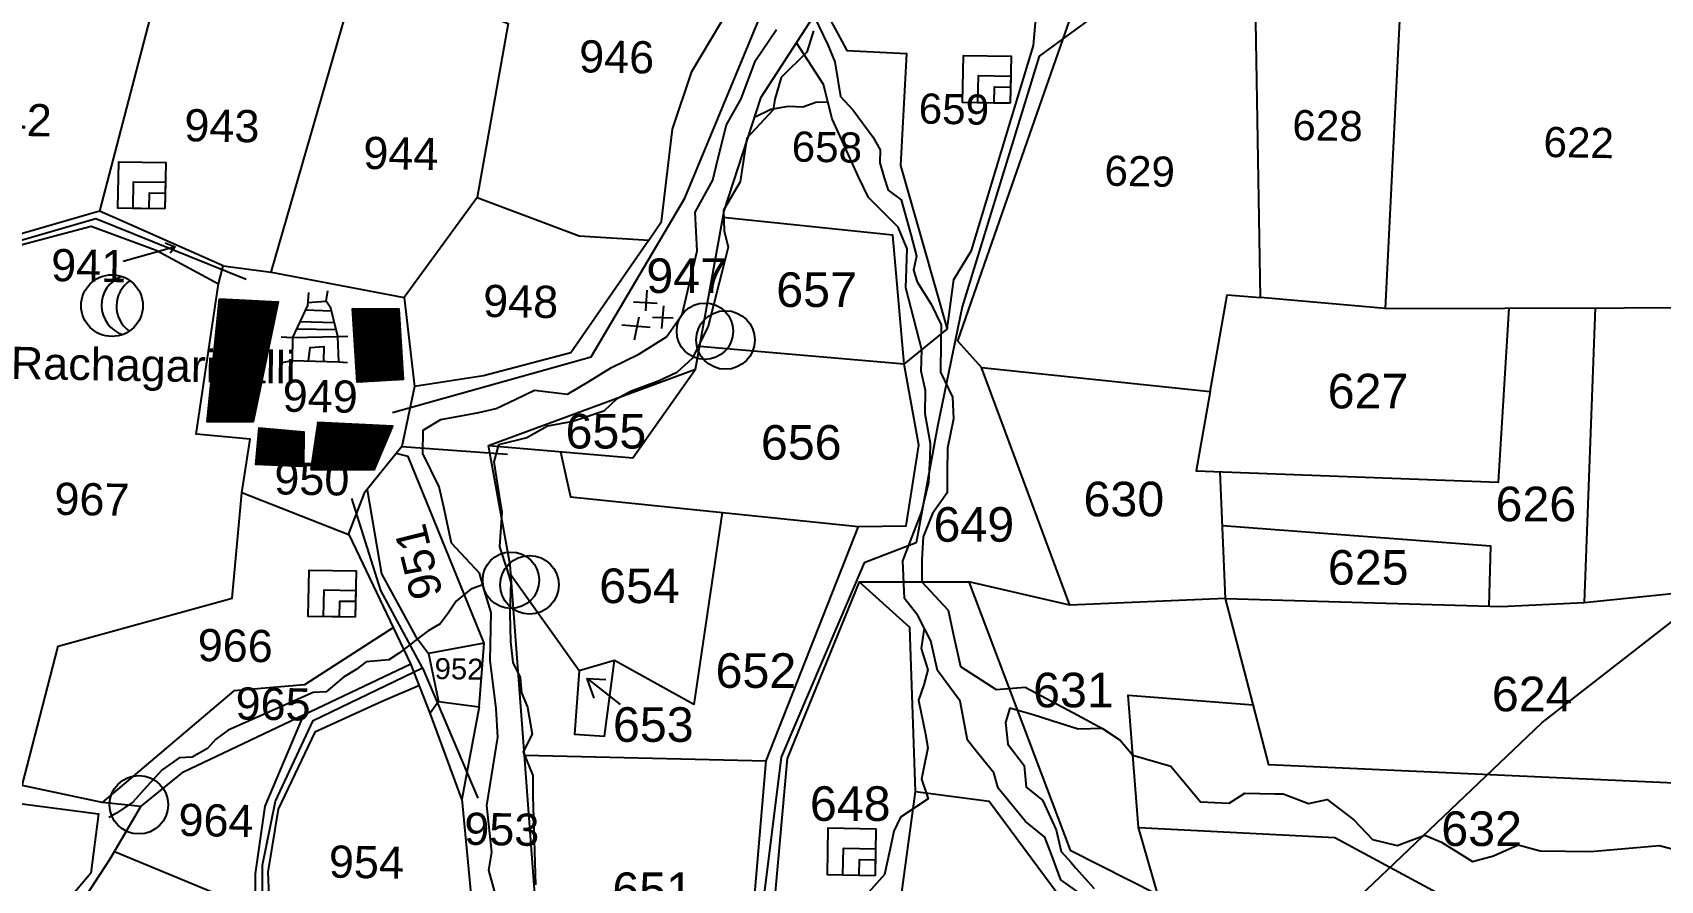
# Model space of a CAD drawing. Header units: inches. Extents: x 206739 to 240559, y 1587423 to 1599564.
# Drawn here: x 210343 to 211284, y 1588498 to 1588989 of the extents above; entities that cross this region are included whole.
import ezdxf

# ---------------------------------------------------------------- set-up
doc = ezdxf.new("R2010")
doc.units = ezdxf.units.IN
doc.header["$MEASUREMENT"] = 0
for name, color, linetype in [('BOUNDRY STONES', 240, 'Continuous'), ('PLOTS', 7, 'Continuous'), ('PLOTS NO', 7, 'Continuous'), ('ROADS', 1, 'Continuous'), ('STREAMS', 4, 'Continuous'), ('VILLAGE', 7, 'Continuous'), ('wells', 7, 'Continuous')]:
    doc.layers.add(name, color=color, linetype=linetype)
doc.styles.get("Standard").update_dxf_attribs({"font": 'arial.ttf'})
pattern_1 = [(44.01481923, (71231.38273, 1501062.2223), (-0.3570810371, 0.369576896), [])]

msp = doc.modelspace()

# ---------------------------------------------------------------- hatches: boundary and pattern name
at = {"layer": 'VILLAGE'}
h = msp.add_hatch(dxfattribs=at)
h.set_pattern_fill('ANSI31', color=30, scale=4.111206, angle=-0.98518077)
h.set_pattern_definition(pattern_1)
h.paths.add_polyline_path([(210451.31208, 1588834.61074), (210485.15779, 1588832.94109), (210470.84842, 1588763.59386), (210444.11985, 1588763.49751)])
h = msp.add_hatch(dxfattribs=at)
h.set_pattern_fill('ANSI31', color=30, scale=4.111206, angle=-0.98518077)
h.set_pattern_definition(pattern_1)
h.paths.add_polyline_path([(210528.14621, 1588829.08494), (210555.0023, 1588828.92288), (210557.47355, 1588788.02384), (210530.93282, 1588786.42017)])
h = msp.add_hatch(dxfattribs=at)
h.set_pattern_fill('ANSI31', color=30, scale=4.111206, angle=-0.98518077)
h.set_pattern_definition(pattern_1)
h.paths.add_polyline_path([(210504.03982, 1588735.91524), (210540.84679, 1588735.95269), (210551.46026, 1588761.0966), (210508.09113, 1588763.09088)])
h = msp.add_hatch(dxfattribs=at)
h.set_pattern_fill('ANSI31', color=30, scale=4.111206, angle=-0.98518077)
h.set_pattern_definition(pattern_1)
h.paths.add_polyline_path([(210499.79594, 1588737.72876), (210472.30956, 1588738.91487), (210474.28154, 1588760.10516), (210499.94857, 1588757.71658)])

# ---------------------------------------------------------------- linework, layer by layer
at = {"layer": 'BOUNDRY STONES'}
for centre in [(210731.75095, 1588815.92768), (210619.66128, 1588671.9674)]:
    msp.add_circle(centre, 16.31484, dxfattribs=at)
at = {"layer": 'BOUNDRY STONES', "color": 1}
for centre in [(210743.57606, 1588810.86232), (210630.44848, 1588669.34594), (210404.725, 1588542.19867)]:
    msp.add_circle(centre, 16.92669, dxfattribs=at)
at = {"layer": 'PLOTS'}
for points in [[(210640.05846, 1588402.49979), (210627.49533, 1588570.77079), (210619.26925, 1588680.95115), (210606.67756, 1588749.78948), (210726.27773, 1588793.98652), (210742.76848, 1588885.64191), (210764.21053, 1588951.26812), (210810.72826, 1589023.24612), (210804.31985, 1589027.38773), (210745.97373, 1589036.27771), (210684.12279, 1589037.07197), (210694.43818, 1589080.07013), (210639.66505, 1589095.80465), (210631.0883, 1589262.72881), (210632.78181, 1589362.49291), (210634.49506, 1589463.42044), (210639.23632, 1589540.93303), (210616.90804, 1589607.35224), (210604.34068, 1589644.73596), (210613.45525, 1589644.86416)], [(211156.85535, 1589140.8374), (211135.22106, 1589042.37911), (211124.58371, 1588829.05877), (211331.86974, 1588829.64517)], [(210294.59471, 1589070.14951), (210292.2496, 1589041.7133), (210366.73608, 1589035.57046), (210418.84811, 1589026.5038), (210382.00649, 1588885.28433)], [(210722.32828, 1588393.37512), (210757.52334, 1588454.38709), (210765.79621, 1588551.84527), (210767.1308, 1588567.56742), (210820.48911, 1588703.09568), (210847.89989, 1588703.50987), (210855.20015, 1588750.03429), (210846.89215, 1588796.90024), (210871.6125, 1588817.07552), (210875.47403, 1588845.77909), (210885.74075, 1588862.68835), (210908.71741, 1588938.54328), (210921.61746, 1588981.13139), (210927.68556, 1589051.43449), (210938.56129, 1589057.63455), (210970.50196, 1589061.08831)], [(210981.09276, 1589059.88538), (210966.89596, 1589012.15583), (210946.45886, 1589007.74304), (210924.88559, 1588945.95364), (210893.01032, 1588854.65759), (210877.56889, 1588810.43077), (210891.5178, 1588795.00798), (211023.53679, 1588781.09498), (211033.38492, 1588836.99126), (211052.66699, 1588835.37817)], [(211124.58371, 1588829.05877), (211052.66699, 1588835.37817), (211048.97804, 1589052.1748)], [(210481.17949, 1588850.01157), (210519.46828, 1588982.6008), (210526.45962, 1589006.81094), (210418.84811, 1589026.5038)], [(210526.45962, 1589006.81094), (210538.22946, 1589025.47713), (210618.08272, 1588993.86872), (210600.19349, 1588893.2973), (210558.06594, 1588835.39398)], [(210699.31598, 1588868.52881), (210706.59974, 1588879.43126), (210712.90255, 1588932.846), (210724.13358, 1588966.17677), (210763.04431, 1589031.66684)], [(210799.15169, 1589005.33342), (210813.69103, 1588978.22671), (210848.08102, 1588976.41676), (210844.67951, 1588911.78631), (210857.3825, 1588867.21613), (210871.63194, 1588817.22)], [(209797.66451, 1588858.99919), (209922.7031, 1588839.17758), (210070.81996, 1588812.4942), (210132.75777, 1588815.24402), (210144.372, 1588810.51593), (210295.22101, 1588820.80953), (210300.84651, 1588856.4632), (210377.17617, 1588876.71514), (210414.6476, 1588862.72399), (210450.83183, 1588843.27321), (210453.40339, 1588853.82987), (210392.51602, 1588880.65427), (210382.00649, 1588885.28433), (210294.2482, 1588859.99056), (210286.86753, 1588829.23771), (210188.30455, 1588824.00799), (210151.86405, 1588825.55756), (210114.43296, 1588826.50903), (210083.79175, 1588824.41994), (210043.04526, 1588829.73706), (210029.45327, 1588858.40104), (210039.17321, 1588934.54169), (209875.24112, 1588975.4888), (209874.68032, 1588846.79034)], [(210600.19349, 1588893.2973), (210659.16067, 1588871.04386), (210699.31598, 1588868.52881), (210654.3354, 1588803.5084), (210603.77082, 1588790.23421), (210564.01561, 1588783.97121)], [(210846.89215, 1588796.90024), (210840.36241, 1588871.38348), (210742.04431, 1588881.61699)], [(210453.40339, 1588853.82987), (210481.17949, 1588850.01157), (210558.06594, 1588835.39398), (210564.01561, 1588783.97121), (210556.57159, 1588749.26305), (210534.97051, 1588722.24956), (210525.55986, 1588698.36955)], [(209087.0913, 1588532.53188), (209111.1432, 1588475.02185), (209166.88919, 1588448.79188), (209256.85983, 1588399.22742), (209384.42829, 1588384.00553), (209616.75022, 1588355.82216), (209792.98665, 1588366.16104), (209911.3233, 1588340.3355), (209998.62637, 1588321.28265), (210126.63876, 1588365.44988), (210217.72387, 1588396.52924), (210262.7886, 1588396.7117), (210319.22637, 1588426.37676), (210344.12357, 1588443.18112), (210388.16081, 1588510.94076), (210405.96686, 1588541.11408), (210430.59934, 1588561.11425), (210561.82614, 1588623.74164), (210526.36097, 1588698.05385), (210464.13473, 1588722.576), (210469.11935, 1588753.62443), (210437.84745, 1588756.39605), (210450.83183, 1588843.27321)], [(211023.53679, 1588781.09498), (211015.45185, 1588735.2062), (211190.11583, 1588728.66778), (211196.2669, 1588829.26156)], [(211245.9419, 1588829.40208), (211239.65888, 1588659.1208), (211343.24381, 1588669.69794), (211403.06985, 1588697.42339), (211473.81803, 1588734.03111), (211617.0052, 1588750.50667), (211625.11162, 1588608.17114), (211659.03716, 1588516.9652), (211708.77142, 1588447.25733), (211736.77935, 1588407.19957), (211804.56401, 1588398.30652), (211806.31897, 1588486.2696), (211708.77142, 1588447.25733)], [(210846.89215, 1588796.90024), (210728.64512, 1588807.14447)], [(210606.67756, 1588749.78948), (210689.99375, 1588742.74056), (210726.27773, 1588793.98652)], [(211032.45765, 1588661.36401), (210942.51633, 1588657.58949), (210891.5178, 1588795.00798)], [(210604.2989, 1588635.5024), (210573.02416, 1588712.29075), (210560.27899, 1588743.58374), (210553.30848, 1588745.18232)], [(210556.57159, 1588749.26305), (210617.63439, 1588744.83935)], [(210648.33566, 1588746.26502), (210654.01193, 1588720.24825), (210820.48911, 1588703.09568)], [(211032.45765, 1588661.36401), (211029.38064, 1588734.68478)], [(210536.63831, 1588724.33525), (210544.82511, 1588675.62276), (210564.53214, 1588639.61467), (210572.0051, 1588629.64323), (210577.76628, 1588601.93776), (210573.02343, 1588595.18953), (210561.82614, 1588623.74164)], [(210276.96809, 1588563.80538), (210337.26925, 1588553.39598), (210358.12333, 1588633.77054), (210458.70256, 1588661.58472), (210464.13473, 1588722.576)], [(210741.70017, 1588711.21351), (210725.32691, 1588600.11422), (210679.4253, 1588625.52555), (210659.04016, 1588619.69071), (210619.74108, 1588674.63153)], [(211030.68595, 1588703.58108), (211185.50741, 1588691.93358), (211184.51796, 1588657.05084)], [(210820.88846, 1588670.9782), (210779.31414, 1588568.98862), (210770.92537, 1588476.5691), (210767.82522, 1588445.77519), (210742.29747, 1588407.43837), (210717.61421, 1588299.43086)], [(210853.29796, 1588549.88055), (210850.15371, 1588644.60882), (210820.88846, 1588670.9782), (210884.18984, 1588670.98258)], [(210942.51633, 1588657.58949), (210884.18984, 1588670.98258), (210942.6623, 1588515.98281), (210993.28123, 1588490.23956), (210982.23588, 1588529.11152), (210976.14617, 1588605.43799), (211048.5063, 1588599.90172)], [(211321.59384, 1588553.28554), (211057.55362, 1588565.25277), (211044.56654, 1588614.99001), (211032.45765, 1588661.36401), (211191.65541, 1588656.84839), (211239.65888, 1588659.1208)], [(210551.81889, 1588644.7104), (210500.38184, 1588611.43344), (210459.6061, 1588608.06878), (210383.61139, 1588543.44797), (210337.26925, 1588553.39598)], [(210577.76628, 1588601.93776), (210601.2477, 1588598.72168), (210604.2989, 1588635.5024), (210572.0051, 1588629.64323)], [(210659.04016, 1588619.69071), (210656.43955, 1588583.04049), (210673.6794, 1588581.81719), (210679.4253, 1588625.52555)], [(210566.76568, 1588611.14623), (210545.64247, 1588602.04687), (210506.30187, 1588584.06366), (210485.19745, 1588539.59787), (210479.20803, 1588503.2271), (210482.09345, 1588434.35349), (210600.08898, 1588453.93989)], [(210531.00796, 1588052.10694), (210504.48975, 1588014.87328), (210592.90381, 1588025.7681), (210564.66287, 1587974.56756), (210541.7897, 1587941.46501), (210480.01358, 1587938.88875), (210504.48975, 1588014.87328), (210418.96937, 1588003.61083), (210385.05017, 1588102.14631), (210381.97562, 1588136.18427), (210423.03339, 1588204.91663), (210448.98528, 1588242.26552), (210463.56317, 1588279.15977), (210456.9619, 1588344.26286), (210468.71532, 1588379.59047), (210471.73495, 1588417.77708), (210472.11686, 1588502.2496), (210477.71954, 1588541.26993), (210499.94757, 1588594.21038)], [(210601.2477, 1588598.72168), (210591.33858, 1588545.45227), (210600.44782, 1588450.18714), (210604.35349, 1588412.5989), (210610.57206, 1588380.75789), (210610.89494, 1588363.75924), (210634.46583, 1588326.36436), (210648.41869, 1588267.25376), (210631.69627, 1588201.0744), (210623.04968, 1588176.31346), (210590.07885, 1588127.89805), (210569.84803, 1588096.05057), (210592.90381, 1588025.7681), (210687.60583, 1588037.31755)], [(210591.33858, 1588545.45227), (210573.02343, 1588595.18953)], [(210627.49533, 1588570.77079), (210767.1308, 1588567.56742)], [(210871.51831, 1588361.3497), (210839.39485, 1588445.94902), (210853.29796, 1588549.88055), (210896.00629, 1588544.16738), (210952.07391, 1588468.34734), (211019.32463, 1588433.25295)], [(210405.96686, 1588541.11408), (210383.61139, 1588543.44797)], [(210982.23588, 1588529.11152), (211095.58965, 1588523.26924), (211186.37914, 1588474.28623), (211248.86611, 1588467.94522), (211247.29524, 1588449.25026), (211330.65457, 1588428.893)], [(210390.63731, 1588515.13733), (210472.02231, 1588481.33666)]]:
    msp.add_lwpolyline(points, dxfattribs=at)
at = {"layer": 'PLOTS NO'}
for points in [[(210419.96568, 1588866.9512), (210425.76105, 1588864.79904), (210422.78188, 1588861.0383)], [(210425.76105, 1588864.79904), (210395.64815, 1588856.17708)], [(210667.81864, 1588603.76614), (210663.64512, 1588615.07788), (210674.56313, 1588614.65306)], [(210663.64512, 1588615.07788), (210682.85281, 1588600.15998)]]:
    msp.add_lwpolyline(points, dxfattribs=at)
at = {"layer": 'ROADS'}
for points in [[(211287.79523, 1589321.72697), (211262.9821, 1589292.30469), (211157.75377, 1589158.0046), (211101.86024, 1589102.42443), (211049.80276, 1589065.15476), (210995.1406, 1589026.63095), (210924.82787, 1588974.8883), (210880.34456, 1588830.10211), (210866.00029, 1588760.93452), (210853.76134, 1588693.50589), (210823.62584, 1588682.0284), (210775.69178, 1588569.76946), (210761.94655, 1588458.57055)], [(210551.25481, 1588769.04218), (210666.10274, 1588801.1725), (210720.0701, 1588892.80211), (210776.98506, 1589030.09299)], [(210034.43295, 1588826.41206), (210130.62964, 1588820.2699), (210290.48041, 1588825.82998), (210299.32781, 1588857.77089), (210379.8398, 1588881.03512), (210466.8065, 1588846.1334)], [(210691.37263, 1588071.33692), (210810.83862, 1588162.16277), (210887.24687, 1588204.05386), (210966.70707, 1588283.23684), (210998.96317, 1588346.33901), (211081.55166, 1588462.19528), (211215.25727, 1588589.48657), (211325.47577, 1588675.56294), (211383.97786, 1588697.15009), (211487.49573, 1588742.14802), (211617.17885, 1588816.44642)], [(209524.997, 1588806.62595), (209505.11121, 1588739.42907), (209523.28448, 1588707.33012), (209576.65963, 1588707.81459), (209913.58848, 1588636.44652), (210093.05521, 1588603.72963), (210085.06151, 1588559.88063), (210260.70435, 1588552.6996), (210381.44718, 1588536.99633), (210376.98468, 1588502.68407), (210321.6577, 1588437.35218), (210269.22044, 1588411.89427), (210191.31677, 1588400.61285), (209998.56911, 1588332.32756), (209792.73081, 1588378.96214), (209568.71248, 1588371.97026), (209312.09192, 1588405.02058), (209156.96656, 1588464.45899), (209093.91817, 1588557.32462), (209136.51745, 1588609.89374)], [(210377.29216, 1588102.44712), (210455.24735, 1588243.33152), (210467.63454, 1588272.35555), (210465.23395, 1588350.39235), (210475.78861, 1588404.03035), (210476.17024, 1588507.21674), (210483.69717, 1588544.23498), (210505.47418, 1588590.89571), (210568.641, 1588621.29173), (210544.5658, 1588665.94977), (210527.74706, 1588719.24841)], [(210568.641, 1588621.29173), (210600.46958, 1588545.97617)]]:
    msp.add_lwpolyline(points, dxfattribs=at)
at = {"layer": 'STREAMS'}
for points in [[(210794.55507, 1588998.22095), (210802.76494, 1588981.54756), (210806.77572, 1588971.68134), (210810.12201, 1588951.57306), (210817.43977, 1588943.74054), (210828.81035, 1588928.25877), (210832.86612, 1588920.72235), (210832.72215, 1588913.26702), (210835.35545, 1588904.59277), (210837.5381, 1588897.40297), (210845.14513, 1588891.8181), (210850.59765, 1588871.78883), (210853.96609, 1588859.41521), (210852.3016, 1588851.24614), (210854.271, 1588844.44923), (210862.42598, 1588831.60577), (210868.26278, 1588819.60674), (210868.06482, 1588809.35567), (210867.73638, 1588792.34818), (210874.68627, 1588777.87417), (210875.37658, 1588765.27529), (210871.78184, 1588748.33087), (210871.74507, 1588734.34764), (210871.71406, 1588722.55976), (210863.10431, 1588710.57587), (210857.71017, 1588697.16222), (210856.98718, 1588683.8914), (210856.98808, 1588670.9807), (210866.80327, 1588660.39526), (210872.16134, 1588654.61672), (210875.3015, 1588640.25047), (210879.26383, 1588622.12283), (210899.90158, 1588608.77763), (210916.80671, 1588610.24653), (210944.29732, 1588595.4986), (210961.47995, 1588586.28062), (210971.53207, 1588579.59033), (210978.91088, 1588570.78597), (211000.8845, 1588564.57342), (211018.05911, 1588543.81053), (211034.61592, 1588543.02467), (211043.59891, 1588548.91091), (211060.86461, 1588548.57749), (211065.76424, 1588548.48287), (211080.35987, 1588542.84053), (211091.22557, 1588545.20685), (211106.63747, 1588533.48904), (211117.3874, 1588522.09422), (211131.55698, 1588518.55767), (211147.54418, 1588524.54174), (211157.27147, 1588520.62485), (211175.0256, 1588509.32787), (211187.22579, 1588512.58829), (211201.46916, 1588519.03206), (211214.23877, 1588515.52254), (211243.40811, 1588515.19234), (211283.1533, 1588518.62), (211298.24714, 1588514.59946)], [(210612.23109, 1588484.74579), (210606.81521, 1588504.38629), (210608.62512, 1588514.82181), (210605.82186, 1588541.76392), (210612.09033, 1588581.19673), (210611.21315, 1588597.88521), (210607.73025, 1588625.62358), (210608.20608, 1588653.29382), (210604.46343, 1588665.91815), (210601.4501, 1588676.08242), (210585.35959, 1588693.38559), (210580.82536, 1588714.16426), (210578.23485, 1588726.07104), (210568.75287, 1588745.26812), (210568.98479, 1588758.75444), (210579.10587, 1588764.86038), (210592.89279, 1588767.41442), (210601.15385, 1588768.94479), (210611.12795, 1588771.2875), (210622.40134, 1588776.67584), (210633.30391, 1588781.92044), (210652.36264, 1588779.49937), (210664.60338, 1588786.96445), (210677.68398, 1588794.94172), (210693.52544, 1588802.74853), (210709.53598, 1588812.70726), (210718.60873, 1588825.57636), (210727.18241, 1588862.34505), (210726.16905, 1588884.6913), (210736.27313, 1588903.35751), (210739.27549, 1588915.40066), (210744.23305, 1588935.28653), (210752.6836, 1588950.21563), (210760.98492, 1588972.40171), (210773.05412, 1588990.43029)], [(210794.53194, 1588989.69913), (210790.62889, 1588977.18422), (210775.78328, 1588962.63676), (210772.10935, 1588950.01364), (210771.08945, 1588943.86961), (210763.40473, 1588935.55809), (210755.98132, 1588927.5292), (210753.38527, 1588911.0841), (210752.00846, 1588902.36253), (210742.42066, 1588885.86284), (210742.90206, 1588873.98782), (210745.24439, 1588864.47751), (210743.28338, 1588856.75222), (210733.68861, 1588818.95422), (210724.47626, 1588800.38218), (210715.42074, 1588792.09424), (210705.28168, 1588787.24807), (210688.7219, 1588781.14307), (210680.5987, 1588776.62394), (210673.39451, 1588769.6734), (210655.4677, 1588763.82011), (210640.79455, 1588761.10575), (210628.7924, 1588754.23777), (210612.49634, 1588750.18207), (210609.81446, 1588740.41528), (210612.90531, 1588720.80878), (210614.39124, 1588711.38296), (210613.08463, 1588691.36708), (210617.42255, 1588677.82829), (210619.64688, 1588670.88609), (210619.04731, 1588653.00384), (210619.45024, 1588636.56604), (210620.84153, 1588624.44717), (210625.03343, 1588615.70327), (210625.7944, 1588606.79013), (210629.30858, 1588598.51428), (210632.01282, 1588582.99865), (210626.80974, 1588572.81882), (210632.28629, 1588559.03226), (210632.3107, 1588547.16515), (210633.77063, 1588495.78672)], [(210948.72438, 1588490.76335), (210937.41087, 1588498.77865), (210931.83899, 1588513.50532), (210928.05971, 1588523.49408), (210916.83453, 1588532.55629), (210901.07304, 1588551.77621), (210898.55938, 1588560.59622), (210890.21985, 1588570.99063), (210883.36685, 1588579.53222), (210879.0932, 1588602.05888), (210866.01633, 1588619.85435), (210862.19901, 1588636.98368), (210854.67132, 1588651.50449), (210847.05407, 1588661.39764), (210846.00564, 1588683.24257), (210856.79095, 1588711.05423), (210861.0369, 1588728.7588), (210861.79762, 1588742.87593), (210861.95598, 1588751.09604), (210858.87054, 1588768.21124), (210859.12923, 1588781.60711), (210856.66241, 1588792.8627), (210856.97575, 1588805.12988), (210852.36739, 1588823.15843), (210847.78601, 1588841.08143), (210848.50657, 1588863.62963), (210843.38027, 1588876.15484), (210826.14274, 1588893.29964), (210820.49049, 1588905.25247), (210805.27562, 1588938.68294), (210800.29043, 1588958.515), (210784.54406, 1588982.73068)], [(210760.43918, 1588939.72541), (210769.75782, 1588944.24186), (210780.04005, 1588945.99252), (210788.32846, 1588945.58876), (210795.70237, 1588948.37023), (210802.78303, 1588948.59897)], [(210603.43203, 1588669.39716), (210596.58187, 1588666.76446), (210587.94574, 1588659.89954), (210583.3223, 1588652.89967), (210578.88196, 1588646.70868), (210571.93793, 1588642.64984), (210565.73908, 1588638.0042), (210561.0687, 1588634.50405), (210554.63377, 1588629.68148), (210549.08415, 1588625.88231), (210536.06374, 1588624.76321), (210530.30964, 1588620.38547), (210523.00765, 1588615.95582), (210512.99876, 1588607.47307), (210505.37177, 1588607.15657), (210456.25802, 1588585.38497), (210448.96808, 1588579.83863), (210444.33443, 1588574.62475), (210435.54154, 1588569.76596), (210428.05391, 1588569.23301), (210423.93398, 1588566.37349), (210418.10623, 1588562.32862), (210409.40354, 1588552.63671), (210401.32664, 1588543.64174), (210391.88737, 1588537.37178), (210387.45275, 1588534.7277)], [(210858.43517, 1588644.24409), (210856.5849, 1588632.51315), (210860.54627, 1588620.09845), (210858.15615, 1588611.50795), (210855.02033, 1588602.68502), (210859.07862, 1588582.99007), (210860.40825, 1588575.06802), (210858.21297, 1588563.75926), (210856.87782, 1588556.88137), (210859.4481, 1588549.05784), (210860.61577, 1588545.5036), (210844.79027, 1588535.03648), (210840.92761, 1588526.96786), (210838.49005, 1588515.91054), (210835.39606, 1588501.87552), (210826.15618, 1588491.47241)], [(210961.47995, 1588586.28062), (210947.30575, 1588585.93582), (210932.03284, 1588590.71555), (210921.2439, 1588594.092), (210907.82616, 1588598.02825), (210905.38452, 1588589.70528), (210906.71642, 1588577.27794), (210916.16776, 1588564.8212), (210917.34397, 1588552.28824), (210926.65474, 1588544.79114), (210934.59939, 1588527.76442), (210937.42975, 1588515.19951), (210943.21419, 1588508.71463), (210946.00357, 1588505.58749), (210956.63702, 1588493.82076)]]:
    msp.add_lwpolyline(points, dxfattribs=at)
at = {"layer": 'VILLAGE', "color": 5}
for points in [[(210502.69971, 1588838.2662), (210502.08293, 1588830.73396), (210493.48256, 1588812.38973), (210493.24042, 1588798.93644)], [(210520.32253, 1588798.15358), (210519.65494, 1588812.92787), (210515.64058, 1588829.23183), (210512.94891, 1588833.26025), (210513.81834, 1588839.21855)], [(210697.63667, 1588827.77729), (210698.27865, 1588839.59518)], [(210500.93321, 1588828.28165), (210516.0039, 1588827.75622)], [(210502.23029, 1588832.53357), (210512.94891, 1588833.26025)], [(210690.39812, 1588832.96791), (210704.22596, 1588832.17725)], [(210706.78392, 1588817.54351), (210707.99493, 1588830.55644)], [(210497.78274, 1588821.56184), (210517.64776, 1588821.07985)], [(210683.78481, 1588819.58196), (210700.10632, 1588818.31553)], [(210690.98674, 1588811.02453), (210693.7385, 1588824.33947)], [(210701.52199, 1588824.09612), (210713.36091, 1588823.67347)], [(210486.9808, 1588812.72394), (210493.48256, 1588812.38973), (210519.65494, 1588812.92787), (210525.43691, 1588813.04675)], [(210495.78957, 1588817.31048), (210518.66905, 1588816.93194)], [(210502.68392, 1588798.66346), (210503.73951, 1588806.5603), (210511.573, 1588807.1914), (210511.31927, 1588798.41383)], [(210487.48625, 1588797.95656), (210493.24042, 1588798.93644), (210520.32253, 1588798.15358), (210525.21533, 1588797.76722)]]:
    msp.add_lwpolyline(points, dxfattribs=at)
at = {"layer": 'VILLAGE', "color": 30}
for points in [[(210451.31208, 1588834.61074), (210485.15779, 1588832.94109), (210470.84842, 1588763.59386), (210444.11985, 1588763.49751), (210451.31208, 1588834.61074)], [(210528.14621, 1588829.08494), (210555.0023, 1588828.92288), (210557.47355, 1588788.02384), (210530.93282, 1588786.42017), (210528.14621, 1588829.08494)], [(210504.03982, 1588735.91524), (210540.84679, 1588735.95269), (210551.46026, 1588761.0966), (210508.09113, 1588763.09088), (210504.03982, 1588735.91524)], [(210499.79594, 1588737.72876), (210472.30956, 1588738.91487), (210474.28154, 1588760.10516), (210499.94857, 1588757.71658), (210499.79594, 1588737.72876)]]:
    msp.add_lwpolyline(points, dxfattribs=at)
at = {"layer": 'wells', "color": 0}
for points in [[(210908.0501, 1588947.70806), (210880.51639, 1588948.23977), (210881.04096, 1588975.40375), (210908.57467, 1588974.87204)], [(210908.0501, 1588947.70806), (210889.45906, 1588948.06708), (210889.76109, 1588963.70689), (210908.35212, 1588963.34788)], [(210908.0501, 1588947.70806), (210898.82943, 1588947.88612), (210899.0094, 1588957.20581), (210908.23007, 1588957.02775)], [(210419.79599, 1588886.66016), (210392.64104, 1588887.12712), (210393.10174, 1588913.91743), (210420.25669, 1588913.45046)], [(210419.79599, 1588886.66016), (210401.4607, 1588886.97546), (210401.72595, 1588902.40013), (210420.06124, 1588902.08483)], [(210419.79599, 1588886.66016), (210410.70216, 1588886.81654), (210410.86022, 1588896.00802), (210419.95405, 1588895.85164)], [(210529.77457, 1588650.61081), (210502.61961, 1588651.07777), (210503.08031, 1588677.86808), (210530.23526, 1588677.40111)], [(210529.77457, 1588650.61081), (210511.43927, 1588650.92611), (210511.70452, 1588666.35078), (210530.03981, 1588666.03548)], [(210529.77457, 1588650.61081), (210520.68074, 1588650.76719), (210520.8388, 1588659.95867), (210529.93263, 1588659.80229)], [(210829.97631, 1588501.08903), (210802.4426, 1588501.62074), (210802.96716, 1588528.78472), (210830.50087, 1588528.25301)], [(210829.97631, 1588501.08903), (210811.38527, 1588501.44804), (210811.6873, 1588517.08786), (210830.27833, 1588516.72884)], [(210829.97631, 1588501.08903), (210820.75563, 1588501.26709), (210820.93561, 1588510.58678), (210830.15628, 1588510.40872)]]:
    msp.add_lwpolyline(points, close=True, dxfattribs=at)
msp.add_circle((210389.22116, 1588830.7352), 17.82442, dxfattribs=at)
for centre, start, end in [((210400.99535, 1588830.91836), 110.17958352, 251.60288277), ((210409.59944, 1588830.46319), 124.10345584, 234.36707198)]:
    msp.add_arc(centre, 17.82442, start, end, dxfattribs=at)

# ---------------------------------------------------------------- texts
at = {"layer": 'PLOTS'}
for s, height, rotation, p in [('946', 18.602421, 359.01481943, (210658.92374, 1588965.65742)), ('659', 17.440824, 358.89368629, (210855.0853, 1588936.05258)), ('942', 18.602421, 359.01481943, (210310.91907, 1588929.26018)), ('943', 18.602421, 359.01481943, (210430.90027, 1588925.83079)), ('628', 17.440824, 358.89368629, (211070.93497, 1588926.51368)), ('658', 17.440824, 358.89368629, (210781.7207, 1588914.07815)), ('622', 17.440824, 358.89368629, (211215.99589, 1588916.7264)), ('944', 18.602421, 359.01481943, (210534.2958, 1588909.80857)), ('629', 17.440824, 358.89368629, (210962.39728, 1588900.12779)), ('941', 18.602421, 359.01481943, (210353.9471, 1588844.95632)), ('948', 18.602421, 359.01481943, (210603.48272, 1588824.24135)), ('Rachagaripalli', 18.6024215, 359.01481943, (210330.59235, 1588788.41862)), ('949', 18.602421, 359.01481943, (210487.68788, 1588769.48394)), ('950', 18.602421, 359.01481943, (210482.84948, 1588721.64041)), ('967', 18.602421, 359.01481943, (210355.82755, 1588709.86183)), ('951', 18.602421, 103.9661281, (210580.40154, 1588663.72996)), ('966', 18.602421, 359.01481943, (210438.584, 1588625.27385)), ('952', 12.128007, 359.01481943, (210575.4772, 1588614.88981)), ('965', 18.602421, 359.01481943, (210460.45075, 1588591.54151)), ('964', 18.602421, 359.01481943, (210427.49302, 1588524.19664)), ('953', 18.602421, 359.01481943, (210592.56646, 1588519.07632)), ('954', 18.602421, 359.01481943, (210514.372, 1588500.08968))]:
    msp.add_text(s, height=height, rotation=rotation, dxfattribs=at).set_placement(p)
for s, p in [('947', (210697.89058, 1588838.05009)), ('657', (210772.92208, 1588829.9629)), ('627', (211091.46863, 1588771.33513)), ('655', (210651.21364, 1588748.13157)), ('656', (210764.04246, 1588741.67019)), ('630', (210950.40632, 1588708.9283)), ('626', (211188.41394, 1588706.07029)), ('649', (210863.75634, 1588694.23885)), ('625', (211091.57512, 1588669.40847)), ('654', (210670.64515, 1588658.75655)), ('652', (210737.87413, 1588609.7587)), ('631', (210921.30163, 1588598.49347)), ('624', (211186.30547, 1588596.19991)), ('653', (210678.59297, 1588578.554)), ('648', (210792.36372, 1588532.8453)), ('632', (211157.09054, 1588518.33404)), ('651', (210678.25827, 1588483.02587))]:
    msp.add_text(s, height=20, dxfattribs=at).set_placement(p)

doc.saveas('drawing.dxf')
